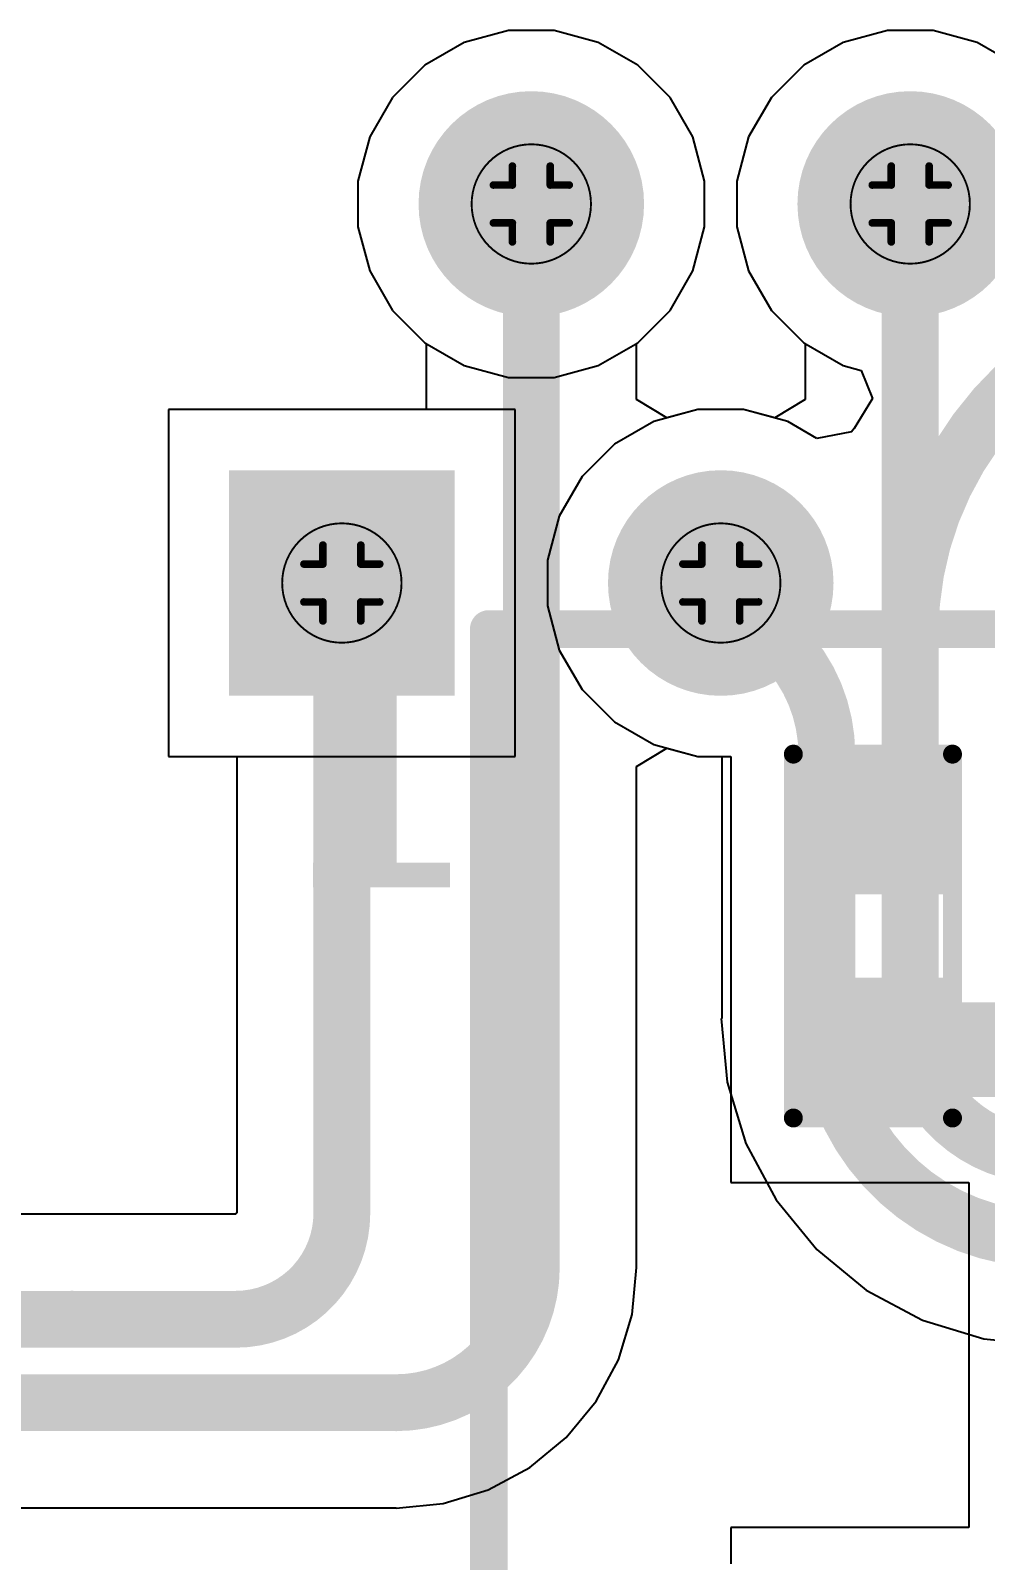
# Model space of a CAD drawing. Header units: inches. Extents: x 0 to 289, y 0 to 168.
# Drawn here: x 76 to 82.4, y 63.69 to 73.94 of the extents above; entities that cross this region are included whole.
import ezdxf

# ---------------------------------------------------------------- set-up
doc = ezdxf.new("R2010")
doc.units = ezdxf.units.IN
for name, color, linetype in [('Bottom Layer', 5, 'Continuous'), ('Bottom Overlay', 54, 'Continuous'), ('Bottom Paste', 16, 'Continuous'), ('Bottom Solder', 6, 'Continuous'), ('Dimension', 6, 'Continuous'), ('Drill Drawing', 1, 'Continuous'), ('Multi-Layer', 9, 'Continuous'), ('Pad Holes', 156, 'Continuous'), ('Top Layer', 1, 'Continuous'), ('Top Overlay', 2, 'Continuous'), ('Top Solder', 216, 'Continuous')]:
    doc.layers.add(name, color=color, linetype=linetype)
doc.styles.add('Arial', font='', dxfattribs={"height": 0.2})
doc.styles.get('Arial').set_extended_font_data('Arial')

# ---------------------------------------------------------------- blocks, each defined once
blk = doc.blocks.new('R___0603_B_42')
at = {"layer": 'Bottom Layer'}
for points in [[(-1.143, -0.4445), (-1.143, 0.4445), (-0.381, 0.4445), (-0.381, -0.4445)], [(0.381, -0.4445), (0.381, 0.4445), (1.143, 0.4445), (1.143, -0.4445)]]:
    blk.add_hatch(color=5, dxfattribs=at).paths.add_polyline_path(points)
at = {"layer": 'Bottom Paste'}
for points in [[(-1.143, -0.4445), (-1.143, 0.4445), (-0.381, 0.4445), (-0.381, -0.4445)], [(0.381, -0.4445), (0.381, 0.4445), (1.143, 0.4445), (1.143, -0.4445)]]:
    blk.add_hatch(color=16, dxfattribs=at).paths.add_polyline_path(points)
at = {"layer": 'Bottom Solder'}
for points in [[(-1.2446, -0.5461), (-1.2446, 0.5461), (-0.2794, 0.5461), (-0.2794, -0.5461)], [(0.2794, -0.5461), (0.2794, 0.5461), (1.2446, 0.5461), (1.2446, -0.5461)]]:
    blk.add_hatch(color=6, dxfattribs=at).paths.add_polyline_path(points)
at = {"layer": 'Bottom Overlay'}
for points in [[(-1.2192, -0.5334, 0.127, 0.127, 0), (-1.2192, 0.5334, 0.127, 0.127, 0)], [(1.2192, 0.5334, 0.127, 0.127, 0), (-1.2192, 0.5334, 0.127, 0.127, 0)], [(1.2192, -0.5334, 0.127, 0.127, 0), (1.2192, 0.5334, 0.127, 0.127, 0)], [(1.2192, -0.5334, 0.127, 0.127, 0), (-1.2192, -0.5334, 0.127, 0.127, 0)]]:
    blk.add_lwpolyline(points, format="xyseb", dxfattribs=at)
for points in [[(-1.25095, 0.5334, 0.0635, 0.0635, 1), (-1.18745, 0.5334, 0.0635, 0.0635, 1)], [(-1.25095, 0.5334, 0.0635, 0.0635, 1), (-1.18745, 0.5334, 0.0635, 0.0635, 1)], [(1.18745, 0.5334, 0.0635, 0.0635, 1), (1.25095, 0.5334, 0.0635, 0.0635, 1)], [(1.18745, 0.5334, 0.0635, 0.0635, 1), (1.25095, 0.5334, 0.0635, 0.0635, 1)], [(-1.25095, -0.5334, 0.0635, 0.0635, 1), (-1.18745, -0.5334, 0.0635, 0.0635, 1)], [(-1.25095, -0.5334, 0.0635, 0.0635, 1), (-1.18745, -0.5334, 0.0635, 0.0635, 1)], [(1.18745, -0.5334, 0.0635, 0.0635, 1), (1.25095, -0.5334, 0.0635, 0.0635, 1)], [(1.18745, -0.5334, 0.0635, 0.0635, 1), (1.25095, -0.5334, 0.0635, 0.0635, 1)]]:
    blk.add_lwpolyline(points, format="xyseb", close=True, dxfattribs=at)
blk = doc.blocks.new('NE8FBV_C5_LED_54')
at = {"layer": 'Bottom Layer'}
h = blk.add_hatch(color=5, dxfattribs=at)
edge = h.paths.add_edge_path()
edge.add_arc((-2.865, -1.36), 0.654, 0, 360)
h = blk.add_hatch(color=5, dxfattribs=at)
edge = h.paths.add_edge_path()
edge.add_arc((-0.325, -1.36), 0.654, 0, 360)
blk.add_hatch(color=5, dxfattribs=at).paths.add_polyline_path([(-4.789, -3.246), (-3.481, -3.246), (-3.481, -4.554), (-4.789, -4.554)])
h = blk.add_hatch(color=5, dxfattribs=at)
edge = h.paths.add_edge_path()
edge.add_arc((-1.595, -3.9), 0.654, 0, 360)
at = {"layer": 'Bottom Solder'}
h = blk.add_hatch(color=6, dxfattribs=at)
edge = h.paths.add_edge_path()
edge.add_arc((-2.865, -1.36), 0.756, 0, 360)
h = blk.add_hatch(color=6, dxfattribs=at)
edge = h.paths.add_edge_path()
edge.add_arc((-0.325, -1.36), 0.756, 0, 360)
blk.add_hatch(color=6, dxfattribs=at).paths.add_polyline_path([(-4.891, -3.144), (-3.379, -3.144), (-3.379, -4.656), (-4.891, -4.656)])
h = blk.add_hatch(color=6, dxfattribs=at)
edge = h.paths.add_edge_path()
edge.add_arc((-1.595, -3.9), 0.756, 0, 360)
at = {"layer": 'Multi-Layer'}
h = blk.add_hatch(color=9, dxfattribs=at)
edge = h.paths.add_edge_path()
edge.add_arc((-2.865, -1.36), 0.654, 0, 360)
h = blk.add_hatch(color=9, dxfattribs=at)
edge = h.paths.add_edge_path()
edge.add_arc((-0.325, -1.36), 0.654, 0, 360)
blk.add_hatch(color=9, dxfattribs=at).paths.add_polyline_path([(-4.789, -3.246), (-3.481, -3.246), (-3.481, -4.554), (-4.789, -4.554)])
h = blk.add_hatch(color=9, dxfattribs=at)
edge = h.paths.add_edge_path()
edge.add_arc((-1.595, -3.9), 0.654, 0, 360)
at = {"layer": 'Pad Holes'}
h = blk.add_hatch(color=7, dxfattribs=at)
edge = h.paths.add_edge_path()
edge.add_arc((-2.865, -1.36), 0.4, 0, 360)
h = blk.add_hatch(color=7, dxfattribs=at)
edge = h.paths.add_edge_path()
edge.add_arc((-0.325, -1.36), 0.4, 0, 360)
h = blk.add_hatch(color=7, dxfattribs=at)
edge = h.paths.add_edge_path()
edge.add_arc((-4.135, -3.9), 0.4, 0, 360)
h = blk.add_hatch(color=7, dxfattribs=at)
edge = h.paths.add_edge_path()
edge.add_arc((-1.595, -3.9), 0.4, 0, 360)
at = {"layer": 'Top Layer'}
h = blk.add_hatch(color=1, dxfattribs=at)
edge = h.paths.add_edge_path()
edge.add_arc((-2.865, -1.36), 0.654, 0, 360)
h = blk.add_hatch(color=1, dxfattribs=at)
edge = h.paths.add_edge_path()
edge.add_arc((-0.325, -1.36), 0.654, 0, 360)
blk.add_hatch(color=1, dxfattribs=at).paths.add_polyline_path([(-4.789, -3.246), (-3.481, -3.246), (-3.481, -4.554), (-4.789, -4.554)])
h = blk.add_hatch(color=1, dxfattribs=at)
edge = h.paths.add_edge_path()
edge.add_arc((-1.595, -3.9), 0.654, 0, 360)
at = {"layer": 'Top Solder'}
h = blk.add_hatch(color=216, dxfattribs=at)
edge = h.paths.add_edge_path()
edge.add_arc((-2.865, -1.36), 0.756, 0, 360)
h = blk.add_hatch(color=216, dxfattribs=at)
edge = h.paths.add_edge_path()
edge.add_arc((-0.325, -1.36), 0.756, 0, 360)
blk.add_hatch(color=216, dxfattribs=at).paths.add_polyline_path([(-4.891, -3.144), (-3.379, -3.144), (-3.379, -4.656), (-4.891, -4.656)])
h = blk.add_hatch(color=216, dxfattribs=at)
edge = h.paths.add_edge_path()
edge.add_arc((-1.595, -3.9), 0.756, 0, 360)
at = {"layer": 'Top Overlay', "style": 'Arial'}
blk.add_text('1', height=1.524, dxfattribs=at).set_placement((-4.491, -5.939))

msp = doc.modelspace()

# ---------------------------------------------------------------- linework, layer by layer
at = {"layer": 'Bottom Layer'}
for p, q in [((79.202, 73.937), (78.906, 73.858)), ((79.508, 73.937), (79.202, 73.937)), ((79.804, 73.858), (79.508, 73.937)), ((81.742, 73.937), (81.446, 73.858)), ((82.048, 73.937), (81.742, 73.937)), ((82.344, 73.858), (82.048, 73.937)), ((78.906, 73.858), (78.642, 73.705)), ((80.068, 73.705), (79.804, 73.858)), ((81.446, 73.858), (81.182, 73.705)), ((82.608, 73.705), (82.344, 73.858)), ((78.642, 73.705), (78.425, 73.488)), ((80.285, 73.488), (80.068, 73.705)), ((81.182, 73.705), (80.965, 73.488)), ((78.425, 73.488), (78.272, 73.224)), ((80.438, 73.224), (80.285, 73.488)), ((80.965, 73.488), (80.812, 73.224)), ((78.272, 73.224), (78.193, 72.928)), ((80.517, 72.928), (80.438, 73.224)), ((80.812, 73.224), (80.733, 72.928)), ((78.193, 72.928), (78.193, 72.622)), ((80.517, 72.622), (80.517, 72.928)), ((80.733, 72.928), (80.733, 72.622)), ((78.193, 72.622), (78.272, 72.326)), ((80.438, 72.326), (80.517, 72.622)), ((80.733, 72.622), (80.812, 72.326)), ((78.272, 72.326), (78.425, 72.062)), ((80.285, 72.062), (80.438, 72.326)), ((80.812, 72.326), (80.965, 72.062)), ((78.425, 72.062), (78.642, 71.845)), ((80.068, 71.845), (80.285, 72.062)), ((80.965, 72.062), (81.182, 71.845)), ((78.642, 71.845), (78.65, 71.84)), ((78.65, 71.84), (78.65, 71.397)), ((80.06, 71.84), (80.068, 71.845)), ((80.06, 71.465), (80.06, 71.84)), ((81.182, 71.845), (81.19, 71.84)), ((81.19, 71.84), (81.19, 71.465)), ((80.263, 71.341), (80.06, 71.465)), ((81.19, 71.465), (80.987, 71.341)), ((78.65, 71.397), (76.923, 71.397)), ((76.923, 71.397), (76.923, 69.073)), ((80.472, 71.397), (80.263, 71.341)), ((80.778, 71.397), (80.472, 71.397)), ((80.987, 71.341), (80.778, 71.397)), ((80.06, 69.005), (80.263, 69.129)), ((80.263, 69.129), (80.472, 69.073)), ((76.923, 69.073), (77.38, 69.073)), ((77.38, 69.073), (77.38, 66.012)), ((80.06, 65.647), (80.06, 69.005)), ((80.472, 69.073), (80.693, 69.073)), ((80.693, 69.073), (80.693, 67.742)), ((80.693, 67.742), (80.693, 66.218)), ((80.693, 66.218), (82.289, 66.218)), ((82.289, 66.218), (82.289, 64.922)), ((77.374, 66.005), (75.321, 66.005)), ((77.38, 66.012), (77.374, 66.012)), ((77.374, 66.012), (77.374, 66.005)), ((80.03, 65.333), (80.061, 65.647)), ((80.061, 65.647), (80.06, 65.647)), ((79.939, 65.03), (80.03, 65.333)), ((79.79, 64.752), (79.939, 65.03)), ((82.289, 64.922), (82.289, 63.906)), ((79.589, 64.508), (79.79, 64.752)), ((79.345, 64.307), (79.589, 64.508)), ((79.066, 64.158), (79.345, 64.307)), ((78.764, 64.067), (79.066, 64.158)), ((64.114, 64.037), (78.45, 64.037)), ((78.45, 64.036), (78.764, 64.067)), ((78.45, 64.037), (78.45, 64.036)), ((82.289, 63.906), (80.693, 63.906)), ((80.693, 63.906), (80.693, 63.661))]:
    msp.add_line(p, q, dxfattribs=at)
for points in [[(79.355, 65.647, 0.381, 0.381, 0), (79.355, 72.775, 0.381, 0.381, 0)], [(81.895, 68.631, 0.381, 0.381, 0), (81.895, 72.775, 0.381, 0.381, 0)], [(78.085, 66.012, 0.381, 0.381, 0), (78.085, 70.235, 0.381, 0.381, 0)], [(81.895, 67.107, 0.635, 0.635, 0), (83.241, 67.107, 0.635, 0.635, 0)], [(78.085, 66.012, 0.381, 0.381, -0.414214), (77.374, 65.301, 0.381, 0.381, 0)], [(79.355, 65.647, 0.381, 0.381, -0.414214), (78.45, 64.742, 0.381, 0.381, 0)], [(75.061, 65.301, 0.381, 0.381, 0), (76.275, 65.301, 0.381, 0.381, 0)], [(76.275, 65.301, 0.381, 0.381, 0), (77.374, 65.301, 0.381, 0.381, 0)], [(64.114, 64.742, 0.381, 0.381, 0), (78.45, 64.742, 0.381, 0.381, 0)]]:
    msp.add_lwpolyline(points, format="xyseb", dxfattribs=at)
for points in [[(79.26, 72.775, 0.191, 0.191, 1), (79.45, 72.775, 0.191, 0.191, 1)], [(81.8, 72.775, 0.191, 0.191, 1), (81.99, 72.775, 0.191, 0.191, 1)], [(77.99, 70.235, 0.191, 0.191, 1), (78.18, 70.235, 0.191, 0.191, 1)], [(81.8, 68.631, 0.191, 0.191, 1), (81.99, 68.631, 0.191, 0.191, 1)], [(81.736, 67.107, 0.318, 0.318, 1), (82.054, 67.107, 0.318, 0.318, 1)], [(77.99, 66.012, 0.191, 0.191, 1), (78.18, 66.012, 0.191, 0.191, 1)], [(77.99, 66.012, 0.191, 0.191, 1), (78.18, 66.012, 0.191, 0.191, 1)], [(79.26, 65.647, 0.191, 0.191, 1), (79.45, 65.647, 0.191, 0.191, 1)], [(79.26, 65.647, 0.191, 0.191, 1), (79.45, 65.647, 0.191, 0.191, 1)], [(76.18, 65.301, 0.191, 0.191, 1), (76.371, 65.301, 0.191, 0.191, 1)], [(76.18, 65.301, 0.191, 0.191, 1), (76.371, 65.301, 0.191, 0.191, 1)], [(77.279, 65.301, 0.191, 0.191, 1), (77.469, 65.301, 0.191, 0.191, 1)], [(77.279, 65.301, 0.191, 0.191, 1), (77.469, 65.301, 0.191, 0.191, 1)], [(78.354, 64.742, 0.191, 0.191, 1), (78.545, 64.742, 0.191, 0.191, 1)], [(78.354, 64.742, 0.191, 0.191, 1), (78.545, 64.742, 0.191, 0.191, 1)]]:
    msp.add_lwpolyline(points, format="xyseb", close=True, dxfattribs=at)
at = {"layer": 'Bottom Overlay'}
for points in [[(79.07, 69.926, 0.254, 0.254, 0), (91.44, 69.926, 0.254, 0.254, 0)], [(79.07, 59.08, 0.254, 0.254, 0), (79.07, 69.926, 0.254, 0.254, 0)]]:
    msp.add_lwpolyline(points, format="xyseb", dxfattribs=at)
msp.add_lwpolyline([(79.007, 69.926, 0.127, 0.127, 1), (79.134, 69.926, 0.127, 0.127, 1)], format="xyseb", close=True, dxfattribs=at)
msp.add_lwpolyline([(79.007, 69.926, 0.127, 0.127, 1), (79.134, 69.926, 0.127, 0.127, 1)], format="xyseb", close=True, dxfattribs=at)
at = {"layer": 'Dimension'}
for points in [[(79.755, 72.775, 0.0127, 0.0127, 1), (78.955, 72.775, 0.0127, 0.0127, 1)], [(82.295, 72.775, 0.0127, 0.0127, 1), (81.495, 72.775, 0.0127, 0.0127, 1)], [(78.952, 72.775, 0.00635, 0.00635, 1), (78.958, 72.775, 0.00635, 0.00635, 1)], [(79.752, 72.775, 0.00635, 0.00635, 1), (79.758, 72.775, 0.00635, 0.00635, 1)], [(81.492, 72.775, 0.00635, 0.00635, 1), (81.498, 72.775, 0.00635, 0.00635, 1)], [(82.292, 72.775, 0.00635, 0.00635, 1), (82.298, 72.775, 0.00635, 0.00635, 1)], [(78.485, 70.235, 0.0127, 0.0127, 1), (77.685, 70.235, 0.0127, 0.0127, 1)], [(81.025, 70.235, 0.0127, 0.0127, 1), (80.225, 70.235, 0.0127, 0.0127, 1)], [(77.682, 70.235, 0.00635, 0.00635, 1), (77.688, 70.235, 0.00635, 0.00635, 1)], [(78.482, 70.235, 0.00635, 0.00635, 1), (78.488, 70.235, 0.00635, 0.00635, 1)], [(80.222, 70.235, 0.00635, 0.00635, 1), (80.228, 70.235, 0.00635, 0.00635, 1)], [(81.022, 70.235, 0.00635, 0.00635, 1), (81.028, 70.235, 0.00635, 0.00635, 1)]]:
    msp.add_lwpolyline(points, format="xyseb", close=True, dxfattribs=at)
at = {"layer": 'Drill Drawing'}
for points in [[(79.228, 72.902, 0.0508, 0.0508, 0), (79.228, 73.029, 0.0508, 0.0508, 0)], [(79.228, 73.029, 0.0508, 0.0508, 0), (79.482, 73.029, 0.0508, 0.0508, 0)], [(79.482, 72.902, 0.0508, 0.0508, 0), (79.482, 73.029, 0.0508, 0.0508, 0)], [(81.768, 72.902, 0.0508, 0.0508, 0), (81.768, 73.029, 0.0508, 0.0508, 0)], [(81.768, 73.029, 0.0508, 0.0508, 0), (82.022, 73.029, 0.0508, 0.0508, 0)], [(82.022, 72.902, 0.0508, 0.0508, 0), (82.022, 73.029, 0.0508, 0.0508, 0)], [(79.101, 72.648, 0.0508, 0.0508, 0), (79.101, 72.902, 0.0508, 0.0508, 0)], [(79.101, 72.902, 0.0508, 0.0508, 0), (79.228, 72.902, 0.0508, 0.0508, 0)], [(79.482, 72.902, 0.0508, 0.0508, 0), (79.609, 72.902, 0.0508, 0.0508, 0)], [(79.609, 72.648, 0.0508, 0.0508, 0), (79.609, 72.902, 0.0508, 0.0508, 0)], [(81.641, 72.648, 0.0508, 0.0508, 0), (81.641, 72.902, 0.0508, 0.0508, 0)], [(81.641, 72.902, 0.0508, 0.0508, 0), (81.768, 72.902, 0.0508, 0.0508, 0)], [(82.022, 72.902, 0.0508, 0.0508, 0), (82.149, 72.902, 0.0508, 0.0508, 0)], [(82.149, 72.648, 0.0508, 0.0508, 0), (82.149, 72.902, 0.0508, 0.0508, 0)], [(79.101, 72.648, 0.0508, 0.0508, 0), (79.228, 72.648, 0.0508, 0.0508, 0)], [(79.228, 72.521, 0.0508, 0.0508, 0), (79.228, 72.648, 0.0508, 0.0508, 0)], [(79.482, 72.648, 0.0508, 0.0508, 0), (79.609, 72.648, 0.0508, 0.0508, 0)], [(79.482, 72.521, 0.0508, 0.0508, 0), (79.482, 72.648, 0.0508, 0.0508, 0)], [(81.641, 72.648, 0.0508, 0.0508, 0), (81.768, 72.648, 0.0508, 0.0508, 0)], [(81.768, 72.521, 0.0508, 0.0508, 0), (81.768, 72.648, 0.0508, 0.0508, 0)], [(82.022, 72.648, 0.0508, 0.0508, 0), (82.149, 72.648, 0.0508, 0.0508, 0)], [(82.022, 72.521, 0.0508, 0.0508, 0), (82.022, 72.648, 0.0508, 0.0508, 0)], [(79.228, 72.521, 0.0508, 0.0508, 0), (79.482, 72.521, 0.0508, 0.0508, 0)], [(81.768, 72.521, 0.0508, 0.0508, 0), (82.022, 72.521, 0.0508, 0.0508, 0)], [(77.958, 70.362, 0.0508, 0.0508, 0), (77.958, 70.489, 0.0508, 0.0508, 0)], [(77.958, 70.489, 0.0508, 0.0508, 0), (78.212, 70.489, 0.0508, 0.0508, 0)], [(78.212, 70.362, 0.0508, 0.0508, 0), (78.212, 70.489, 0.0508, 0.0508, 0)], [(80.498, 70.362, 0.0508, 0.0508, 0), (80.498, 70.489, 0.0508, 0.0508, 0)], [(80.498, 70.489, 0.0508, 0.0508, 0), (80.752, 70.489, 0.0508, 0.0508, 0)], [(80.752, 70.362, 0.0508, 0.0508, 0), (80.752, 70.489, 0.0508, 0.0508, 0)], [(77.831, 70.108, 0.0508, 0.0508, 0), (77.831, 70.362, 0.0508, 0.0508, 0)], [(77.831, 70.362, 0.0508, 0.0508, 0), (77.958, 70.362, 0.0508, 0.0508, 0)], [(78.212, 70.362, 0.0508, 0.0508, 0), (78.339, 70.362, 0.0508, 0.0508, 0)], [(78.339, 70.108, 0.0508, 0.0508, 0), (78.339, 70.362, 0.0508, 0.0508, 0)], [(80.371, 70.108, 0.0508, 0.0508, 0), (80.371, 70.362, 0.0508, 0.0508, 0)], [(80.371, 70.362, 0.0508, 0.0508, 0), (80.498, 70.362, 0.0508, 0.0508, 0)], [(80.752, 70.362, 0.0508, 0.0508, 0), (80.879, 70.362, 0.0508, 0.0508, 0)], [(80.879, 70.108, 0.0508, 0.0508, 0), (80.879, 70.362, 0.0508, 0.0508, 0)], [(77.831, 70.108, 0.0508, 0.0508, 0), (77.958, 70.108, 0.0508, 0.0508, 0)], [(77.958, 69.981, 0.0508, 0.0508, 0), (77.958, 70.108, 0.0508, 0.0508, 0)], [(78.212, 70.108, 0.0508, 0.0508, 0), (78.339, 70.108, 0.0508, 0.0508, 0)], [(78.212, 69.981, 0.0508, 0.0508, 0), (78.212, 70.108, 0.0508, 0.0508, 0)], [(80.371, 70.108, 0.0508, 0.0508, 0), (80.498, 70.108, 0.0508, 0.0508, 0)], [(80.498, 69.981, 0.0508, 0.0508, 0), (80.498, 70.108, 0.0508, 0.0508, 0)], [(80.752, 70.108, 0.0508, 0.0508, 0), (80.879, 70.108, 0.0508, 0.0508, 0)], [(80.752, 69.981, 0.0508, 0.0508, 0), (80.752, 70.108, 0.0508, 0.0508, 0)], [(77.958, 69.981, 0.0508, 0.0508, 0), (78.212, 69.981, 0.0508, 0.0508, 0)], [(80.498, 69.981, 0.0508, 0.0508, 0), (80.752, 69.981, 0.0508, 0.0508, 0)]]:
    msp.add_lwpolyline(points, format="xyseb", dxfattribs=at)
for points in [[(79.215, 73.029, 0.0254, 0.0254, 1), (79.241, 73.029, 0.0254, 0.0254, 1)], [(79.215, 73.029, 0.0254, 0.0254, 1), (79.241, 73.029, 0.0254, 0.0254, 1)], [(79.469, 73.029, 0.0254, 0.0254, 1), (79.495, 73.029, 0.0254, 0.0254, 1)], [(79.469, 73.029, 0.0254, 0.0254, 1), (79.495, 73.029, 0.0254, 0.0254, 1)], [(81.755, 73.029, 0.0254, 0.0254, 1), (81.781, 73.029, 0.0254, 0.0254, 1)], [(81.755, 73.029, 0.0254, 0.0254, 1), (81.781, 73.029, 0.0254, 0.0254, 1)], [(82.009, 73.029, 0.0254, 0.0254, 1), (82.035, 73.029, 0.0254, 0.0254, 1)], [(82.009, 73.029, 0.0254, 0.0254, 1), (82.035, 73.029, 0.0254, 0.0254, 1)], [(79.088, 72.902, 0.0254, 0.0254, 1), (79.114, 72.902, 0.0254, 0.0254, 1)], [(79.088, 72.902, 0.0254, 0.0254, 1), (79.114, 72.902, 0.0254, 0.0254, 1)], [(79.215, 72.902, 0.0254, 0.0254, 1), (79.241, 72.902, 0.0254, 0.0254, 1)], [(79.215, 72.902, 0.0254, 0.0254, 1), (79.241, 72.902, 0.0254, 0.0254, 1)], [(79.469, 72.902, 0.0254, 0.0254, 1), (79.495, 72.902, 0.0254, 0.0254, 1)], [(79.469, 72.902, 0.0254, 0.0254, 1), (79.495, 72.902, 0.0254, 0.0254, 1)], [(79.596, 72.902, 0.0254, 0.0254, 1), (79.622, 72.902, 0.0254, 0.0254, 1)], [(79.596, 72.902, 0.0254, 0.0254, 1), (79.622, 72.902, 0.0254, 0.0254, 1)], [(81.628, 72.902, 0.0254, 0.0254, 1), (81.654, 72.902, 0.0254, 0.0254, 1)], [(81.628, 72.902, 0.0254, 0.0254, 1), (81.654, 72.902, 0.0254, 0.0254, 1)], [(81.755, 72.902, 0.0254, 0.0254, 1), (81.781, 72.902, 0.0254, 0.0254, 1)], [(81.755, 72.902, 0.0254, 0.0254, 1), (81.781, 72.902, 0.0254, 0.0254, 1)], [(82.009, 72.902, 0.0254, 0.0254, 1), (82.035, 72.902, 0.0254, 0.0254, 1)], [(82.009, 72.902, 0.0254, 0.0254, 1), (82.035, 72.902, 0.0254, 0.0254, 1)], [(82.136, 72.902, 0.0254, 0.0254, 1), (82.162, 72.902, 0.0254, 0.0254, 1)], [(82.136, 72.902, 0.0254, 0.0254, 1), (82.162, 72.902, 0.0254, 0.0254, 1)], [(79.088, 72.648, 0.0254, 0.0254, 1), (79.114, 72.648, 0.0254, 0.0254, 1)], [(79.088, 72.648, 0.0254, 0.0254, 1), (79.114, 72.648, 0.0254, 0.0254, 1)], [(79.215, 72.648, 0.0254, 0.0254, 1), (79.241, 72.648, 0.0254, 0.0254, 1)], [(79.215, 72.648, 0.0254, 0.0254, 1), (79.241, 72.648, 0.0254, 0.0254, 1)], [(79.469, 72.648, 0.0254, 0.0254, 1), (79.495, 72.648, 0.0254, 0.0254, 1)], [(79.469, 72.648, 0.0254, 0.0254, 1), (79.495, 72.648, 0.0254, 0.0254, 1)], [(79.596, 72.648, 0.0254, 0.0254, 1), (79.622, 72.648, 0.0254, 0.0254, 1)], [(79.596, 72.648, 0.0254, 0.0254, 1), (79.622, 72.648, 0.0254, 0.0254, 1)], [(81.628, 72.648, 0.0254, 0.0254, 1), (81.654, 72.648, 0.0254, 0.0254, 1)], [(81.628, 72.648, 0.0254, 0.0254, 1), (81.654, 72.648, 0.0254, 0.0254, 1)], [(81.755, 72.648, 0.0254, 0.0254, 1), (81.781, 72.648, 0.0254, 0.0254, 1)], [(81.755, 72.648, 0.0254, 0.0254, 1), (81.781, 72.648, 0.0254, 0.0254, 1)], [(82.009, 72.648, 0.0254, 0.0254, 1), (82.035, 72.648, 0.0254, 0.0254, 1)], [(82.009, 72.648, 0.0254, 0.0254, 1), (82.035, 72.648, 0.0254, 0.0254, 1)], [(82.136, 72.648, 0.0254, 0.0254, 1), (82.162, 72.648, 0.0254, 0.0254, 1)], [(82.136, 72.648, 0.0254, 0.0254, 1), (82.162, 72.648, 0.0254, 0.0254, 1)], [(79.215, 72.521, 0.0254, 0.0254, 1), (79.241, 72.521, 0.0254, 0.0254, 1)], [(79.215, 72.521, 0.0254, 0.0254, 1), (79.241, 72.521, 0.0254, 0.0254, 1)], [(79.469, 72.521, 0.0254, 0.0254, 1), (79.495, 72.521, 0.0254, 0.0254, 1)], [(79.469, 72.521, 0.0254, 0.0254, 1), (79.495, 72.521, 0.0254, 0.0254, 1)], [(81.755, 72.521, 0.0254, 0.0254, 1), (81.781, 72.521, 0.0254, 0.0254, 1)], [(81.755, 72.521, 0.0254, 0.0254, 1), (81.781, 72.521, 0.0254, 0.0254, 1)], [(82.009, 72.521, 0.0254, 0.0254, 1), (82.035, 72.521, 0.0254, 0.0254, 1)], [(82.009, 72.521, 0.0254, 0.0254, 1), (82.035, 72.521, 0.0254, 0.0254, 1)], [(77.945, 70.489, 0.0254, 0.0254, 1), (77.971, 70.489, 0.0254, 0.0254, 1)], [(77.945, 70.489, 0.0254, 0.0254, 1), (77.971, 70.489, 0.0254, 0.0254, 1)], [(78.199, 70.489, 0.0254, 0.0254, 1), (78.225, 70.489, 0.0254, 0.0254, 1)], [(78.199, 70.489, 0.0254, 0.0254, 1), (78.225, 70.489, 0.0254, 0.0254, 1)], [(80.485, 70.489, 0.0254, 0.0254, 1), (80.511, 70.489, 0.0254, 0.0254, 1)], [(80.485, 70.489, 0.0254, 0.0254, 1), (80.511, 70.489, 0.0254, 0.0254, 1)], [(80.739, 70.489, 0.0254, 0.0254, 1), (80.765, 70.489, 0.0254, 0.0254, 1)], [(80.739, 70.489, 0.0254, 0.0254, 1), (80.765, 70.489, 0.0254, 0.0254, 1)], [(77.818, 70.362, 0.0254, 0.0254, 1), (77.844, 70.362, 0.0254, 0.0254, 1)], [(77.818, 70.362, 0.0254, 0.0254, 1), (77.844, 70.362, 0.0254, 0.0254, 1)], [(77.945, 70.362, 0.0254, 0.0254, 1), (77.971, 70.362, 0.0254, 0.0254, 1)], [(77.945, 70.362, 0.0254, 0.0254, 1), (77.971, 70.362, 0.0254, 0.0254, 1)], [(78.199, 70.362, 0.0254, 0.0254, 1), (78.225, 70.362, 0.0254, 0.0254, 1)], [(78.199, 70.362, 0.0254, 0.0254, 1), (78.225, 70.362, 0.0254, 0.0254, 1)], [(78.326, 70.362, 0.0254, 0.0254, 1), (78.352, 70.362, 0.0254, 0.0254, 1)], [(78.326, 70.362, 0.0254, 0.0254, 1), (78.352, 70.362, 0.0254, 0.0254, 1)], [(80.358, 70.362, 0.0254, 0.0254, 1), (80.384, 70.362, 0.0254, 0.0254, 1)], [(80.358, 70.362, 0.0254, 0.0254, 1), (80.384, 70.362, 0.0254, 0.0254, 1)], [(80.485, 70.362, 0.0254, 0.0254, 1), (80.511, 70.362, 0.0254, 0.0254, 1)], [(80.485, 70.362, 0.0254, 0.0254, 1), (80.511, 70.362, 0.0254, 0.0254, 1)], [(80.739, 70.362, 0.0254, 0.0254, 1), (80.765, 70.362, 0.0254, 0.0254, 1)], [(80.739, 70.362, 0.0254, 0.0254, 1), (80.765, 70.362, 0.0254, 0.0254, 1)], [(80.866, 70.362, 0.0254, 0.0254, 1), (80.892, 70.362, 0.0254, 0.0254, 1)], [(80.866, 70.362, 0.0254, 0.0254, 1), (80.892, 70.362, 0.0254, 0.0254, 1)], [(77.818, 70.108, 0.0254, 0.0254, 1), (77.844, 70.108, 0.0254, 0.0254, 1)], [(77.818, 70.108, 0.0254, 0.0254, 1), (77.844, 70.108, 0.0254, 0.0254, 1)], [(77.945, 70.108, 0.0254, 0.0254, 1), (77.971, 70.108, 0.0254, 0.0254, 1)], [(77.945, 70.108, 0.0254, 0.0254, 1), (77.971, 70.108, 0.0254, 0.0254, 1)], [(78.199, 70.108, 0.0254, 0.0254, 1), (78.225, 70.108, 0.0254, 0.0254, 1)], [(78.199, 70.108, 0.0254, 0.0254, 1), (78.225, 70.108, 0.0254, 0.0254, 1)], [(78.326, 70.108, 0.0254, 0.0254, 1), (78.352, 70.108, 0.0254, 0.0254, 1)], [(78.326, 70.108, 0.0254, 0.0254, 1), (78.352, 70.108, 0.0254, 0.0254, 1)], [(80.358, 70.108, 0.0254, 0.0254, 1), (80.384, 70.108, 0.0254, 0.0254, 1)], [(80.358, 70.108, 0.0254, 0.0254, 1), (80.384, 70.108, 0.0254, 0.0254, 1)], [(80.485, 70.108, 0.0254, 0.0254, 1), (80.511, 70.108, 0.0254, 0.0254, 1)], [(80.485, 70.108, 0.0254, 0.0254, 1), (80.511, 70.108, 0.0254, 0.0254, 1)], [(80.739, 70.108, 0.0254, 0.0254, 1), (80.765, 70.108, 0.0254, 0.0254, 1)], [(80.739, 70.108, 0.0254, 0.0254, 1), (80.765, 70.108, 0.0254, 0.0254, 1)], [(80.866, 70.108, 0.0254, 0.0254, 1), (80.892, 70.108, 0.0254, 0.0254, 1)], [(80.866, 70.108, 0.0254, 0.0254, 1), (80.892, 70.108, 0.0254, 0.0254, 1)], [(77.945, 69.981, 0.0254, 0.0254, 1), (77.971, 69.981, 0.0254, 0.0254, 1)], [(77.945, 69.981, 0.0254, 0.0254, 1), (77.971, 69.981, 0.0254, 0.0254, 1)], [(78.199, 69.981, 0.0254, 0.0254, 1), (78.225, 69.981, 0.0254, 0.0254, 1)], [(78.199, 69.981, 0.0254, 0.0254, 1), (78.225, 69.981, 0.0254, 0.0254, 1)], [(80.485, 69.981, 0.0254, 0.0254, 1), (80.511, 69.981, 0.0254, 0.0254, 1)], [(80.485, 69.981, 0.0254, 0.0254, 1), (80.511, 69.981, 0.0254, 0.0254, 1)], [(80.739, 69.981, 0.0254, 0.0254, 1), (80.765, 69.981, 0.0254, 0.0254, 1)], [(80.739, 69.981, 0.0254, 0.0254, 1), (80.765, 69.981, 0.0254, 0.0254, 1)]]:
    msp.add_lwpolyline(points, format="xyseb", close=True, dxfattribs=at)
at = {"layer": 'Top Layer'}
for p, q in [((79.202, 73.937), (78.906, 73.858)), ((79.508, 73.937), (79.202, 73.937)), ((79.804, 73.858), (79.508, 73.937)), ((81.742, 73.937), (81.446, 73.858)), ((82.048, 73.937), (81.742, 73.937)), ((82.344, 73.858), (82.048, 73.937)), ((78.906, 73.858), (78.642, 73.705)), ((80.068, 73.705), (79.804, 73.858)), ((81.446, 73.858), (81.182, 73.705)), ((82.608, 73.705), (82.344, 73.858)), ((78.642, 73.705), (78.425, 73.488)), ((80.285, 73.488), (80.068, 73.705)), ((81.182, 73.705), (80.965, 73.488)), ((78.425, 73.488), (78.272, 73.224)), ((80.438, 73.224), (80.285, 73.488)), ((80.965, 73.488), (80.812, 73.224)), ((78.272, 73.224), (78.193, 72.928)), ((80.517, 72.928), (80.438, 73.224)), ((80.812, 73.224), (80.733, 72.928)), ((78.193, 72.928), (78.193, 72.622)), ((80.517, 72.622), (80.517, 72.928)), ((80.733, 72.928), (80.733, 72.622)), ((78.193, 72.622), (78.272, 72.326)), ((80.438, 72.326), (80.517, 72.622)), ((80.733, 72.622), (80.812, 72.326)), ((78.272, 72.326), (78.425, 72.062)), ((80.285, 72.062), (80.438, 72.326)), ((80.812, 72.326), (80.965, 72.062)), ((78.425, 72.062), (78.642, 71.845)), ((80.068, 71.845), (80.285, 72.062)), ((80.965, 72.062), (81.182, 71.845)), ((78.642, 71.845), (78.906, 71.692)), ((79.804, 71.692), (80.068, 71.845)), ((81.182, 71.845), (81.446, 71.692)), ((78.906, 71.692), (79.202, 71.613)), ((79.508, 71.613), (79.804, 71.692)), ((81.446, 71.692), (81.567, 71.66)), ((79.202, 71.613), (79.508, 71.613)), ((81.567, 71.66), (81.643, 71.471)), ((81.643, 71.471), (81.52, 71.271)), ((79.247, 71.397), (76.923, 71.397)), ((76.923, 71.397), (76.923, 69.073)), ((79.247, 69.073), (79.247, 71.397)), ((80.472, 71.397), (80.176, 71.318)), ((80.778, 71.397), (80.472, 71.397)), ((81.074, 71.318), (80.778, 71.397)), ((80.176, 71.318), (79.912, 71.165)), ((81.27, 71.204), (81.074, 71.318)), ((81.52, 71.271), (81.501, 71.249)), ((79.912, 71.165), (79.695, 70.948)), ((81.501, 71.249), (81.27, 71.204)), ((79.695, 70.948), (79.542, 70.684)), ((79.542, 70.684), (79.463, 70.388)), ((79.463, 70.388), (79.463, 70.082)), ((79.463, 70.082), (79.542, 69.786)), ((79.542, 69.786), (79.695, 69.522)), ((79.695, 69.522), (79.912, 69.305)), ((79.912, 69.305), (80.176, 69.152)), ((80.176, 69.152), (80.472, 69.073)), ((76.923, 69.073), (79.247, 69.073)), ((80.472, 69.073), (80.632, 69.073)), ((80.632, 69.073), (80.632, 67.317)), ((80.632, 67.317), (80.627, 67.317)), ((80.627, 67.317), (80.669, 66.89)), ((80.669, 66.89), (80.794, 66.479)), ((80.794, 66.479), (80.996, 66.101)), ((80.996, 66.101), (81.268, 65.769)), ((81.268, 65.769), (81.6, 65.497)), ((81.6, 65.497), (81.978, 65.294)), ((81.978, 65.294), (82.389, 65.17)), ((82.389, 65.17), (82.816, 65.128))]:
    msp.add_line(p, q, dxfattribs=at)
for points in [[(81.895, 69.9, 0.381, 0.381, -0.277471), (83.111, 71.922, 0.381, 0.381, 0)], [(80.625, 70.235, 0.381, 0.381, 0), (81.028, 69.832, 0.381, 0.381, 0)], [(81.028, 69.832, 0.381, 0.381, -0.198912), (81.336, 69.088, 0.381, 0.381, 0)], [(81.895, 67.317, 0.381, 0.381, 0), (81.895, 69.9, 0.381, 0.381, 0)], [(81.336, 67.317, 0.381, 0.381, 0), (81.336, 69.088, 0.381, 0.381, 0)], [(82.816, 65.837, 0.381, 0.381, -0.414214), (81.336, 67.317, 0.381, 0.381, 0)], [(82.816, 66.396, 0.381, 0.381, -0.414214), (81.895, 67.317, 0.381, 0.381, 0)]]:
    msp.add_lwpolyline(points, format="xyseb", dxfattribs=at)
for points in [[(80.53, 70.235, 0.191, 0.191, 1), (80.72, 70.235, 0.191, 0.191, 1)], [(80.933, 69.832, 0.191, 0.191, 1), (81.123, 69.832, 0.191, 0.191, 1)], [(80.933, 69.832, 0.191, 0.191, 1), (81.123, 69.832, 0.191, 0.191, 1)], [(81.8, 69.9, 0.191, 0.191, 1), (81.99, 69.9, 0.191, 0.191, 1)], [(81.8, 69.9, 0.191, 0.191, 1), (81.99, 69.9, 0.191, 0.191, 1)], [(81.241, 69.088, 0.191, 0.191, 1), (81.431, 69.088, 0.191, 0.191, 1)], [(81.241, 69.088, 0.191, 0.191, 1), (81.431, 69.088, 0.191, 0.191, 1)], [(81.241, 67.317, 0.191, 0.191, 1), (81.431, 67.317, 0.191, 0.191, 1)], [(81.241, 67.317, 0.191, 0.191, 1), (81.431, 67.317, 0.191, 0.191, 1)], [(81.8, 67.317, 0.191, 0.191, 1), (81.99, 67.317, 0.191, 0.191, 1)], [(81.8, 67.317, 0.191, 0.191, 1), (81.99, 67.317, 0.191, 0.191, 1)]]:
    msp.add_lwpolyline(points, format="xyseb", close=True, dxfattribs=at)

# ---------------------------------------------------------------- block references
msp.add_blockref('NE8FBV_C5_LED_54', (82.22, 74.135))
at = {"rotation": 270}
msp.add_blockref('R___0603_B_42', (81.645, 67.869), dxfattribs=at)

doc.saveas('drawing.dxf')
